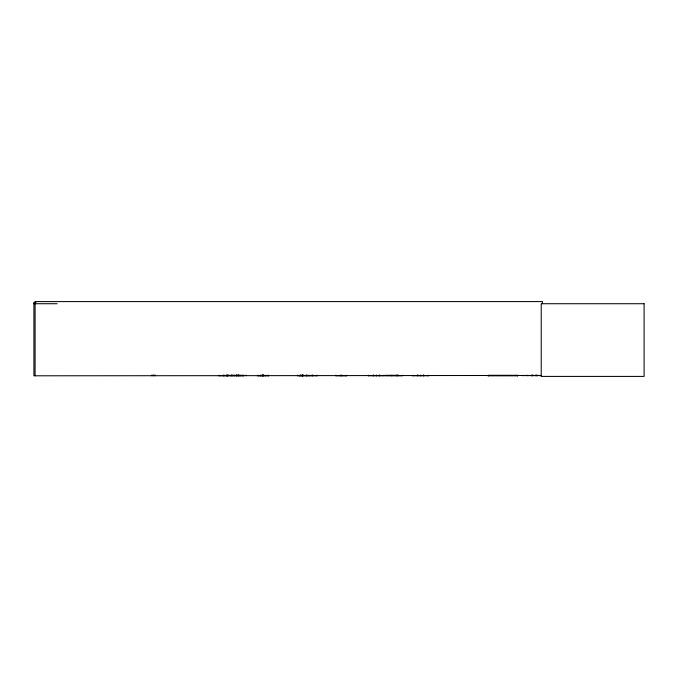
<?xml version="1.0" encoding="UTF-8"?>
<svg xmlns="http://www.w3.org/2000/svg" width="678" height="678" viewBox="0 0 678 678"><rect width="100%" height="100%" fill="white"/><g stroke="black" fill="none" stroke-linecap="round" stroke-linejoin="round"><path stroke-width="1.02" d="M308.422 375.773L308.431 375.197M346.568 375.773L346.577 375.197L346.577 375.798L335.669 375.773L335.669 375.197M488.109 375.773L488.109 375.315L517.721 375.315L517.721 375.798L488.126 375.773L488.194 375.315L488.194 375.773M517.653 375.773L517.636 375.315L517.729 375.773M36.019 302.354L33.9 302.354L33.9 375.798L541.595 375.468M488.118 375.536L517.721 375.51M527.137 375.705L527.17 375.197M368.213 375.722L384.426 375.739M218.74 375.722L226.783 375.722M257.538 375.798L268.581 375.739M227.215 375.722L243.368 375.722M412.588 375.722L428.81 375.739M412.868 375.722L412.927 375.248L412.978 375.798M227.537 375.722L227.596 375.248M33.9 303.719L57.155 303.719M228.215 375.324L241.792 375.324M385.638 375.324L399.206 375.324M228.189 375.502L241.817 375.502M385.613 375.502L399.232 375.519M521.84 375.604L541.595 375.604M385.621 375.756L402.647 375.773L402.647 375.197M243.004 375.705L242.987 375.197M236.486 375.722L236.427 375.248M299.362 375.722L299.303 375.248L299.252 375.798M317.304 375.722L297.523 375.773L297.523 375.197M268.268 375.722L268.217 375.248M260.513 375.722L260.462 375.248M376.578 375.798L376.459 375.197M542.425 303.719L542.425 301.591L35.095 301.591L35.095 375.798M537.171 375.197L537.171 375.798M536.213 375.044L536.213 375.798M535.866 375.044L535.866 375.798M532.832 375.044L532.832 375.798M532.484 375.044L532.484 375.798M531.518 375.197L531.518 375.798M428.394 375.197L428.394 375.798M423.784 375.044L423.784 375.798M423.513 375.044L423.513 375.798M420.784 375.197L420.784 375.798M420.589 375.197L420.589 375.798M417.86 375.044L417.86 375.798M417.589 375.044L417.589 375.798M397.384 375.044L397.384 375.798M397.003 375.044L397.003 375.798M391.74 375.197L391.74 375.798M384.019 375.197L384.019 375.798M379.383 375.044L379.383 375.798M379.112 375.044L379.112 375.798M376.154 375.197L376.154 375.798M373.502 375.044L373.502 375.798M373.231 375.044L373.231 375.798M368.603 375.197L368.603 375.798M341.305 375.044L341.322 375.798M340.924 375.044L340.941 375.798M316.914 375.197L316.914 375.798M312.338 375.044L312.338 375.798M312.066 375.044L312.066 375.798M309.202 375.197L309.202 375.798M306.914 375.197L306.914 375.798M306.337 375.044L306.337 375.798M306.075 375.044L306.075 375.798M303.159 375.044L303.176 375.798M302.795 375.044L302.795 375.798M302.676 374.892L302.676 375.798M302.354 375.044L302.354 375.798M302.083 375.044L302.083 375.798M301.498 375.197L301.498 375.798M300.557 374.892L300.557 375.798M268.166 375.197L268.166 375.798M265.632 375.197L265.632 375.798M263.572 374.892L263.572 375.798M263.301 375.044L263.301 375.798M262.793 375.044L262.793 375.798M262.53 375.044L262.53 375.798M262.072 374.892L262.072 375.798M260.403 375.197L260.403 375.798M257.971 375.197L257.971 375.798M245.86 375.197L245.86 375.798M243.597 375.197L243.597 375.798M242.41 375.197L242.41 375.798M240.105 375.197L240.105 375.798M238.792 375.044L238.792 375.798M238.563 375.044L238.563 375.798M237.876 374.892L237.876 375.798M236.376 374.892L236.368 375.798M234.215 375.197L234.215 375.798M232.02 375.044L232.02 375.798M231.791 375.044L231.791 375.798M227.867 374.892L227.867 375.798M227.655 375.197L227.655 375.798M226.884 375.197L226.884 375.798M226.367 374.892L226.367 375.798M223.994 375.044L223.994 375.798M223.723 375.044L223.723 375.798M219.13 375.197L219.13 375.798M154.965 374.892L154.965 375.798M153.465 374.892L153.465 375.798M151.965 374.892L151.965 375.798M644.1 303.719L541.23 303.719L541.23 376.409L644.1 376.409L644.1 303.719"/></g></svg>
